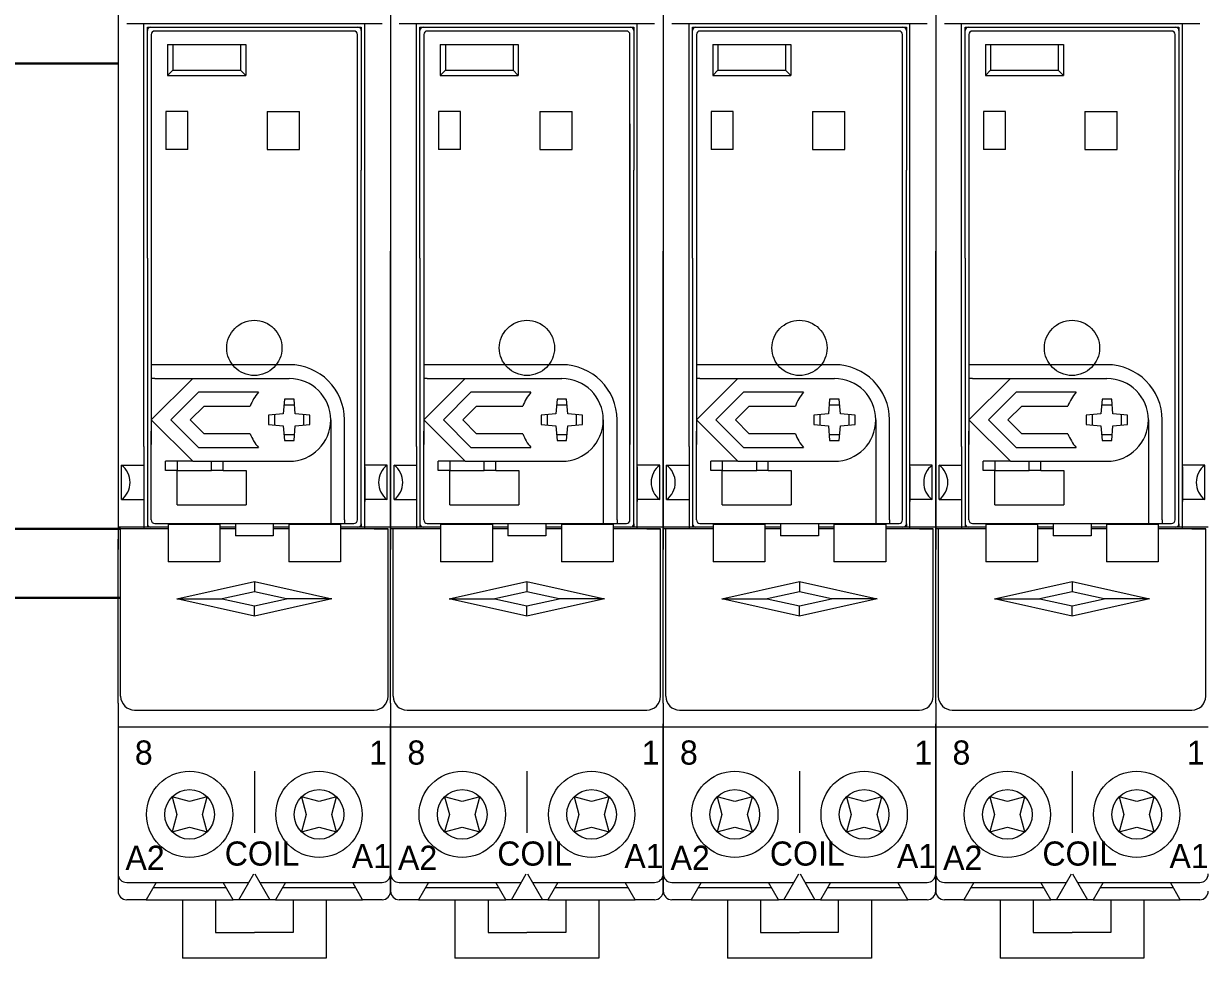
# Model space of a CAD drawing. Header units: millimetres. Extents: x -6000 to 26000, y -6000 to 26000.
# Drawn here: x 86.14 to 95.69, y -4595.72 to -4588.18 of the extents above; entities that cross this region are included whole.
import ezdxf

# ---------------------------------------------------------------- set-up
doc = ezdxf.new("R2010")
doc.units = ezdxf.units.MM
doc.header["$MEASUREMENT"] = 0
doc.linetypes.add('HIDDEN2', pattern=[2.38125, 1.5875, -0.79375])
for name, color, linetype, lineweight in [('Чертеж и Рисунок_Ном._пера__1', 7, 'Continuous', 15), ('Чертеж и Рисунок_Ном._пера__21', 7, 'Continuous', 30), ('Чертеж и Рисунок_Ном._пера__7', 7, 'Continuous', 15)]:
    doc.layers.add(name, color=color, linetype=linetype, lineweight=lineweight)
doc.styles.add('СГЕНЕРИР_СТИЛЬ_3', font='')
doc.styles.get('СГЕНЕРИР_СТИЛЬ_3').set_extended_font_data('Arial')

msp = doc.modelspace()

# ---------------------------------------------------------------- linework, layer by layer
at = {"layer": 'Чертеж и Рисунок_Ном._пера__21', "color": 7, "linetype": 'Continuous', "lineweight": 30}
for p, q in [((85.094, -4588.5014), (86.9023, -4588.5014)), ((86.9231, -4592.2571), (85.094, -4592.2571)), ((86.9231, -4592.8135), (85.094, -4592.8135))]:
    msp.add_line(p, q, dxfattribs=at)
at = {"layer": 'Чертеж и Рисунок_Ном._пера__7', "color": 7, "linetype": 'Continuous', "lineweight": 15}
for p, q in [((86.9023, -4583.932), (86.9023, -4590.0174)), ((89.1, -4583.932), (89.1, -4590.0174)), ((89.1, -4583.932), (89.1, -4590.0174)), ((91.2978, -4583.932), (91.2978, -4590.0174)), ((91.2978, -4583.932), (91.2978, -4590.0174)), ((93.4956, -4583.932), (93.4956, -4590.0174)), ((93.4956, -4583.932), (93.4956, -4590.0174)), ((89.0305, -4588.1815), (86.9718, -4588.1815)), ((87.1109, -4591.5926), (87.1109, -4588.1815)), ((87.1387, -4588.2371), (87.1387, -4588.2093)), ((87.1387, -4588.2093), (88.8636, -4588.2093)), ((87.1387, -4588.9187), (87.1387, -4588.2371)), ((88.8044, -4588.2406), (87.1978, -4588.2406)), ((88.8357, -4588.2093), (88.8636, -4588.2093)), ((88.8636, -4588.2093), (88.8636, -4588.2371)), ((88.8636, -4588.2093), (88.8636, -4589.3638)), ((88.8914, -4592.2571), (88.8914, -4588.1815)), ((91.2283, -4588.1815), (89.1696, -4588.1815)), ((89.3087, -4591.5926), (89.3087, -4588.1815)), ((89.3365, -4588.2371), (89.3365, -4588.2093)), ((89.3365, -4588.2093), (91.0613, -4588.2093)), ((89.3365, -4588.9187), (89.3365, -4588.2371)), ((91.0022, -4588.2406), (89.3956, -4588.2406)), ((91.0335, -4588.2093), (91.0613, -4588.2093)), ((91.0613, -4588.2093), (91.0613, -4588.2371)), ((91.0613, -4588.2093), (91.0613, -4589.3638)), ((91.0892, -4592.2571), (91.0892, -4588.1815)), ((93.426, -4588.1815), (91.3674, -4588.1815)), ((91.5065, -4591.5926), (91.5065, -4588.1815)), ((91.5343, -4588.2371), (91.5343, -4588.2093)), ((91.5343, -4588.2093), (93.2591, -4588.2093)), ((91.5343, -4588.9187), (91.5343, -4588.2371)), ((93.2, -4588.2406), (91.5934, -4588.2406)), ((93.2313, -4588.2093), (93.2591, -4588.2093)), ((93.2591, -4588.2093), (93.2591, -4588.2371)), ((93.2591, -4588.2093), (93.2591, -4589.3638)), ((93.2869, -4592.2571), (93.2869, -4588.1815)), ((95.6238, -4588.1815), (93.5651, -4588.1815)), ((93.7042, -4591.5926), (93.7042, -4588.1815)), ((93.7321, -4588.2371), (93.7321, -4588.2093)), ((93.7321, -4588.2093), (95.4569, -4588.2093)), ((93.7321, -4588.9187), (93.7321, -4588.2371)), ((95.3978, -4588.2406), (93.7912, -4588.2406)), ((95.4291, -4588.2093), (95.4569, -4588.2093)), ((95.4569, -4588.2093), (95.4569, -4588.2371)), ((95.4569, -4588.2093), (95.4569, -4589.3638)), ((95.4847, -4592.2571), (95.4847, -4588.1815)), ((87.17, -4588.2684), (87.17, -4590.9322)), ((88.8323, -4592.1841), (88.8323, -4588.2684)), ((89.3678, -4588.2684), (89.3678, -4590.9322)), ((91.03, -4592.1841), (91.03, -4588.2684)), ((91.5656, -4588.2684), (91.5656, -4590.9322)), ((93.2278, -4592.1841), (93.2278, -4588.2684)), ((93.7634, -4588.2684), (93.7634, -4590.9322)), ((95.4256, -4592.1841), (95.4256, -4588.2684)), ((87.3022, -4588.3484), (87.9316, -4588.3484)), ((87.3022, -4588.3484), (87.3022, -4588.5988)), ((87.3439, -4588.3484), (87.3439, -4588.5571)), ((87.8899, -4588.3484), (87.8899, -4588.5571)), ((87.9316, -4588.3484), (87.9316, -4588.5988)), ((89.4999, -4588.3484), (90.1294, -4588.3484)), ((89.4999, -4588.3484), (89.4999, -4588.5988)), ((89.5417, -4588.3484), (89.5417, -4588.5571)), ((90.0876, -4588.3484), (90.0876, -4588.5571)), ((90.1294, -4588.3484), (90.1294, -4588.5988)), ((91.6977, -4588.3484), (92.3272, -4588.3484)), ((91.6977, -4588.3484), (91.6977, -4588.5988)), ((91.7395, -4588.3484), (91.7395, -4588.5571)), ((92.2854, -4588.3484), (92.2854, -4588.5571)), ((92.3272, -4588.3484), (92.3272, -4588.5988)), ((93.8955, -4588.3484), (94.5249, -4588.3484)), ((93.8955, -4588.3484), (93.8955, -4588.5988)), ((93.9372, -4588.3484), (93.9372, -4588.5571)), ((94.4832, -4588.3484), (94.4832, -4588.5571)), ((94.5249, -4588.3484), (94.5249, -4588.5988)), ((87.3022, -4588.5988), (87.3439, -4588.5571)), ((87.3022, -4588.5988), (87.9316, -4588.5988)), ((87.3439, -4588.5571), (87.8899, -4588.5571)), ((87.9316, -4588.5988), (87.8899, -4588.5571)), ((89.4999, -4588.5988), (89.5417, -4588.5571)), ((89.4999, -4588.5988), (90.1294, -4588.5988)), ((89.5417, -4588.5571), (90.0876, -4588.5571)), ((90.1294, -4588.5988), (90.0876, -4588.5571)), ((91.6977, -4588.5988), (91.7395, -4588.5571)), ((91.6977, -4588.5988), (92.3272, -4588.5988)), ((91.7395, -4588.5571), (92.2854, -4588.5571)), ((92.3272, -4588.5988), (92.2854, -4588.5571)), ((93.8955, -4588.5988), (93.9372, -4588.5571)), ((93.8955, -4588.5988), (94.5249, -4588.5988)), ((93.9372, -4588.5571), (94.4832, -4588.5571)), ((94.5249, -4588.5988), (94.4832, -4588.5571)), ((87.1387, -4589.3638), (87.1387, -4588.9187)), ((87.4656, -4588.8909), (87.2883, -4588.8909)), ((87.2883, -4588.8909), (87.2883, -4589.1969)), ((87.4656, -4589.1969), (87.4656, -4588.8909)), ((88.1055, -4588.8909), (88.3663, -4588.8909)), ((88.1055, -4588.8909), (88.1055, -4589.1969)), ((88.3663, -4589.1969), (88.3663, -4588.8909)), ((89.3365, -4589.3638), (89.3365, -4588.9187)), ((89.6634, -4588.8909), (89.486, -4588.8909)), ((89.486, -4588.8909), (89.486, -4589.1969)), ((89.6634, -4589.1969), (89.6634, -4588.8909)), ((90.3032, -4588.8909), (90.5641, -4588.8909)), ((90.3032, -4588.8909), (90.3032, -4589.1969)), ((90.5641, -4589.1969), (90.5641, -4588.8909)), ((91.5343, -4589.3638), (91.5343, -4588.9187)), ((91.8612, -4588.8909), (91.6838, -4588.8909)), ((91.6838, -4588.8909), (91.6838, -4589.1969)), ((91.8612, -4589.1969), (91.8612, -4588.8909)), ((92.501, -4588.8909), (92.7618, -4588.8909)), ((92.501, -4588.8909), (92.501, -4589.1969)), ((92.7618, -4589.1969), (92.7618, -4588.8909)), ((93.7321, -4589.3638), (93.7321, -4588.9187)), ((94.0589, -4588.8909), (93.8816, -4588.8909)), ((93.8816, -4588.8909), (93.8816, -4589.1969)), ((94.0589, -4589.1969), (94.0589, -4588.8909)), ((94.6988, -4588.8909), (94.9596, -4588.8909)), ((94.6988, -4588.8909), (94.6988, -4589.1969)), ((94.9596, -4589.1969), (94.9596, -4588.8909)), ((87.1698, -4588.9883), (87.1698, -4591.5755)), ((88.8325, -4591.5755), (88.8325, -4588.9883)), ((89.3676, -4588.9883), (89.3676, -4591.5755)), ((91.0303, -4591.5755), (91.0303, -4588.9883)), ((91.5654, -4588.9883), (91.5654, -4591.5755)), ((93.228, -4591.5755), (93.228, -4588.9883)), ((93.7631, -4588.9883), (93.7631, -4591.5755)), ((95.4258, -4591.5755), (95.4258, -4588.9883)), ((87.4656, -4589.1969), (87.2883, -4589.1969)), ((88.1055, -4589.1969), (88.3663, -4589.1969)), ((89.6634, -4589.1969), (89.486, -4589.1969)), ((90.3032, -4589.1969), (90.5641, -4589.1969)), ((91.8612, -4589.1969), (91.6838, -4589.1969)), ((92.501, -4589.1969), (92.7618, -4589.1969)), ((94.0589, -4589.1969), (93.8816, -4589.1969)), ((94.6988, -4589.1969), (94.9596, -4589.1969)), ((87.1387, -4590.0732), (87.1387, -4589.3638)), ((88.8636, -4592.2154), (88.8636, -4589.3638)), ((89.3365, -4590.0732), (89.3365, -4589.3638)), ((91.0613, -4592.2154), (91.0613, -4589.3638)), ((91.5343, -4590.0732), (91.5343, -4589.3638)), ((93.2591, -4592.2154), (93.2591, -4589.3638)), ((93.7321, -4590.0732), (93.7321, -4589.3638)), ((95.4569, -4592.2154), (95.4569, -4589.3638)), ((86.9023, -4590.0174), (86.9023, -4592.2849)), ((89.1, -4593.662), (89.1, -4590.0174)), ((89.1, -4590.0174), (89.1, -4592.2849)), ((91.2978, -4593.662), (91.2978, -4590.0174)), ((91.2978, -4590.0174), (91.2978, -4592.2849)), ((93.4956, -4593.662), (93.4956, -4590.0174)), ((93.4956, -4590.0174), (93.4956, -4592.2849)), ((87.1387, -4590.0732), (87.1387, -4592.2432)), ((89.3365, -4590.0732), (89.3365, -4592.2432)), ((91.5343, -4590.0732), (91.5343, -4592.2432)), ((93.7321, -4590.0732), (93.7321, -4592.2432)), ((87.1978, -4590.9322), (87.17, -4590.9322)), ((87.17, -4590.9322), (87.17, -4591.0435)), ((88.2828, -4590.9322), (87.1978, -4590.9322)), ((89.3956, -4590.9322), (89.3678, -4590.9322)), ((89.3678, -4590.9322), (89.3678, -4591.0435)), ((90.4806, -4590.9322), (89.3956, -4590.9322)), ((91.5934, -4590.9322), (91.5656, -4590.9322)), ((91.5656, -4590.9322), (91.5656, -4591.0435)), ((92.6784, -4590.9322), (91.5934, -4590.9322)), ((93.7912, -4590.9322), (93.7634, -4590.9322)), ((93.7634, -4590.9322), (93.7634, -4591.0435)), ((94.8762, -4590.9322), (93.7912, -4590.9322)), ((87.1978, -4591.0435), (87.17, -4591.0435)), ((87.17, -4591.0435), (87.17, -4591.3773)), ((87.17, -4591.3773), (87.5039, -4591.0435)), ((87.1978, -4591.0435), (88.2828, -4591.0435)), ((89.3956, -4591.0435), (89.3678, -4591.0435)), ((89.3678, -4591.0435), (89.3678, -4591.3773)), ((89.3678, -4591.3773), (89.7016, -4591.0435)), ((89.3956, -4591.0435), (90.4806, -4591.0435)), ((91.5934, -4591.0435), (91.5656, -4591.0435)), ((91.5656, -4591.0435), (91.5656, -4591.3773)), ((91.5656, -4591.3773), (91.8994, -4591.0435)), ((91.5934, -4591.0435), (92.6784, -4591.0435)), ((93.7912, -4591.0435), (93.7634, -4591.0435)), ((93.7634, -4591.0435), (93.7634, -4591.3773)), ((93.7634, -4591.3773), (94.0972, -4591.0435)), ((93.7912, -4591.0435), (94.8762, -4591.0435)), ((87.55, -4591.1548), (87.3274, -4591.3773)), ((88.034, -4591.1548), (87.55, -4591.1548)), ((88.2446, -4591.2104), (88.2342, -4591.3287)), ((88.3211, -4591.2104), (88.2446, -4591.2104)), ((88.3314, -4591.3287), (88.3211, -4591.2104)), ((89.7477, -4591.1548), (89.5252, -4591.3773)), ((90.2318, -4591.1548), (89.7477, -4591.1548)), ((90.4423, -4591.2104), (90.432, -4591.3287)), ((90.5189, -4591.2104), (90.4423, -4591.2104)), ((90.5292, -4591.3287), (90.5189, -4591.2104)), ((91.9455, -4591.1548), (91.723, -4591.3773)), ((92.4295, -4591.1548), (91.9455, -4591.1548)), ((92.6401, -4591.2104), (92.6298, -4591.3287)), ((92.7166, -4591.2104), (92.6401, -4591.2104)), ((92.727, -4591.3287), (92.7166, -4591.2104)), ((94.1433, -4591.1548), (93.9207, -4591.3773)), ((94.6273, -4591.1548), (94.1433, -4591.1548)), ((94.8379, -4591.2104), (94.8276, -4591.3287)), ((94.9144, -4591.2104), (94.8379, -4591.2104)), ((94.9248, -4591.3287), (94.9144, -4591.2104)), ((87.4848, -4591.3773), (87.596, -4591.266)), ((87.596, -4591.266), (87.9681, -4591.266)), ((88.3253, -4591.2588), (88.2403, -4591.2588)), ((89.6825, -4591.3773), (89.7938, -4591.266)), ((89.7938, -4591.266), (90.1659, -4591.266)), ((90.5231, -4591.2588), (90.4381, -4591.2588)), ((91.8803, -4591.3773), (91.9916, -4591.266)), ((91.9916, -4591.266), (92.3636, -4591.266)), ((92.7209, -4591.2588), (92.6359, -4591.2588)), ((94.0781, -4591.3773), (94.1894, -4591.266)), ((94.1894, -4591.266), (94.5614, -4591.266)), ((94.9186, -4591.2588), (94.8337, -4591.2588)), ((87.17, -4591.3773), (87.17, -4591.4675)), ((87.17, -4591.3773), (87.5039, -4591.7112)), ((87.3274, -4591.3773), (87.55, -4591.5999)), ((87.596, -4591.4886), (87.4848, -4591.3773)), ((88.2342, -4591.3287), (88.1159, -4591.3391)), ((88.1159, -4591.3391), (88.1159, -4591.4156)), ((88.1644, -4591.3348), (88.1644, -4591.4198)), ((88.4497, -4591.3391), (88.3314, -4591.3287)), ((88.4013, -4591.4198), (88.4013, -4591.3348)), ((88.4497, -4591.4156), (88.4497, -4591.3391)), ((88.6167, -4591.3773), (88.6167, -4592.1841)), ((88.7279, -4592.1841), (88.7279, -4591.3773)), ((89.3678, -4591.3773), (89.3678, -4591.4675)), ((89.3678, -4591.3773), (89.7016, -4591.7112)), ((89.5252, -4591.3773), (89.7477, -4591.5999)), ((89.7938, -4591.4886), (89.6825, -4591.3773)), ((90.432, -4591.3287), (90.3137, -4591.3391)), ((90.3137, -4591.3391), (90.3137, -4591.4156)), ((90.3621, -4591.3348), (90.3621, -4591.4198)), ((90.6475, -4591.3391), (90.5292, -4591.3287)), ((90.5991, -4591.4198), (90.5991, -4591.3348)), ((90.6475, -4591.4156), (90.6475, -4591.3391)), ((90.8144, -4591.3773), (90.8144, -4592.1841)), ((90.9257, -4592.1841), (90.9257, -4591.3773)), ((91.5656, -4591.3773), (91.5656, -4591.4675)), ((91.5656, -4591.3773), (91.8994, -4591.7112)), ((91.723, -4591.3773), (91.9455, -4591.5999)), ((91.9916, -4591.4886), (91.8803, -4591.3773)), ((92.6298, -4591.3287), (92.5115, -4591.3391)), ((92.5115, -4591.3391), (92.5115, -4591.4156)), ((92.5599, -4591.3348), (92.5599, -4591.4198)), ((92.8453, -4591.3391), (92.727, -4591.3287)), ((92.7968, -4591.4198), (92.7968, -4591.3348)), ((92.8453, -4591.4156), (92.8453, -4591.3391)), ((93.0122, -4591.3773), (93.0122, -4592.1841)), ((93.1235, -4592.1841), (93.1235, -4591.3773)), ((93.7634, -4591.3773), (93.7634, -4591.4675)), ((93.7634, -4591.3773), (94.0972, -4591.7112)), ((93.9207, -4591.3773), (94.1433, -4591.5999)), ((94.1894, -4591.4886), (94.0781, -4591.3773)), ((94.8276, -4591.3287), (94.7092, -4591.3391)), ((94.7092, -4591.3391), (94.7092, -4591.4156)), ((94.7577, -4591.3348), (94.7577, -4591.4198)), ((95.0431, -4591.3391), (94.9248, -4591.3287)), ((94.9946, -4591.4198), (94.9946, -4591.3348)), ((95.0431, -4591.4156), (95.0431, -4591.3391)), ((95.21, -4591.3773), (95.21, -4592.1841)), ((95.3213, -4592.1841), (95.3213, -4591.3773)), ((87.17, -4592.1841), (87.17, -4591.4675)), ((87.9681, -4591.4886), (87.596, -4591.4886)), ((88.1159, -4591.4156), (88.2342, -4591.4259)), ((88.2342, -4591.4259), (88.2446, -4591.5442)), ((88.2403, -4591.4958), (88.3253, -4591.4958)), ((88.3211, -4591.5442), (88.3314, -4591.4259)), ((88.3314, -4591.4259), (88.4497, -4591.4156)), ((89.3678, -4592.1841), (89.3678, -4591.4675)), ((90.1659, -4591.4886), (89.7938, -4591.4886)), ((90.3137, -4591.4156), (90.432, -4591.4259)), ((90.432, -4591.4259), (90.4423, -4591.5442)), ((90.4381, -4591.4958), (90.5231, -4591.4958)), ((90.5189, -4591.5442), (90.5292, -4591.4259)), ((90.5292, -4591.4259), (90.6475, -4591.4156)), ((91.5656, -4592.1841), (91.5656, -4591.4675)), ((92.3636, -4591.4886), (91.9916, -4591.4886)), ((92.5115, -4591.4156), (92.6298, -4591.4259)), ((92.6298, -4591.4259), (92.6401, -4591.5442)), ((92.6359, -4591.4958), (92.7209, -4591.4958)), ((92.7166, -4591.5442), (92.727, -4591.4259)), ((92.727, -4591.4259), (92.8453, -4591.4156)), ((93.7634, -4592.1841), (93.7634, -4591.4675)), ((94.5614, -4591.4886), (94.1894, -4591.4886)), ((94.7092, -4591.4156), (94.8276, -4591.4259)), ((94.8276, -4591.4259), (94.8379, -4591.5442)), ((94.8337, -4591.4958), (94.9186, -4591.4958)), ((94.9144, -4591.5442), (94.9248, -4591.4259)), ((94.9248, -4591.4259), (95.0431, -4591.4156)), ((87.1109, -4591.5926), (87.1109, -4592.2571)), ((88.2446, -4591.5442), (88.3211, -4591.5442)), ((89.3087, -4591.5926), (89.3087, -4592.2571)), ((90.4423, -4591.5442), (90.5189, -4591.5442)), ((91.5065, -4591.5926), (91.5065, -4592.2571)), ((92.6401, -4591.5442), (92.7166, -4591.5442)), ((93.7042, -4591.5926), (93.7042, -4592.2571)), ((94.8379, -4591.5442), (94.9144, -4591.5442)), ((87.55, -4591.5999), (88.034, -4591.5999)), ((89.7477, -4591.5999), (90.2318, -4591.5999)), ((91.9455, -4591.5999), (92.4295, -4591.5999)), ((94.1433, -4591.5999), (94.6273, -4591.5999)), ((86.9301, -4592.0206), (86.9301, -4591.7424)), ((86.9301, -4591.7424), (87.1109, -4591.7424)), ((87.3787, -4591.7112), (87.2855, -4591.7112)), ((87.2855, -4591.7842), (87.2855, -4591.7112)), ((87.3787, -4591.7842), (87.2855, -4591.7842)), ((87.3787, -4591.7112), (87.3787, -4591.7842)), ((87.5039, -4591.7112), (87.3787, -4591.7112)), ((87.3787, -4591.7842), (87.6569, -4591.7842)), ((87.3787, -4592.0624), (87.3787, -4591.7842)), ((87.5039, -4591.7112), (88.2828, -4591.7112)), ((87.6569, -4591.7842), (87.6569, -4591.7112)), ((87.75, -4591.7842), (87.6569, -4591.7842)), ((87.75, -4591.7842), (87.75, -4591.7112)), ((87.75, -4591.7842), (87.8578, -4591.7842)), ((87.8578, -4591.7842), (87.9351, -4591.7842)), ((87.9351, -4591.7842), (87.9351, -4592.0624)), ((89.0722, -4591.7424), (88.8914, -4591.7424)), ((88.8914, -4591.7564), (88.8914, -4592.0346)), ((89.0722, -4592.0206), (89.0722, -4591.7424)), ((89.1279, -4592.0206), (89.1279, -4591.7424)), ((89.1279, -4591.7424), (89.3087, -4591.7424)), ((89.5765, -4591.7112), (89.4833, -4591.7112)), ((89.4833, -4591.7842), (89.4833, -4591.7112)), ((89.5765, -4591.7842), (89.4833, -4591.7842)), ((89.5765, -4591.7112), (89.5765, -4591.7842)), ((89.7016, -4591.7112), (89.5765, -4591.7112)), ((89.5765, -4591.7842), (89.8546, -4591.7842)), ((89.5765, -4592.0624), (89.5765, -4591.7842)), ((89.7016, -4591.7112), (90.4806, -4591.7112)), ((89.8546, -4591.7842), (89.8546, -4591.7112)), ((89.9478, -4591.7842), (89.8546, -4591.7842)), ((89.9478, -4591.7842), (89.9478, -4591.7112)), ((89.9478, -4591.7842), (90.0556, -4591.7842)), ((90.0556, -4591.7842), (90.1328, -4591.7842)), ((90.1328, -4591.7842), (90.1328, -4592.0624)), ((91.27, -4591.7424), (91.0892, -4591.7424)), ((91.0892, -4591.7564), (91.0892, -4592.0346)), ((91.27, -4592.0206), (91.27, -4591.7424)), ((91.3256, -4592.0206), (91.3256, -4591.7424)), ((91.3256, -4591.7424), (91.5065, -4591.7424)), ((91.7742, -4591.7112), (91.681, -4591.7112)), ((91.681, -4591.7842), (91.681, -4591.7112)), ((91.7742, -4591.7842), (91.681, -4591.7842)), ((91.7742, -4591.7112), (91.7742, -4591.7842)), ((91.8994, -4591.7112), (91.7742, -4591.7112)), ((91.7742, -4591.7842), (92.0524, -4591.7842)), ((91.7742, -4592.0624), (91.7742, -4591.7842)), ((91.8994, -4591.7112), (92.6784, -4591.7112)), ((92.0524, -4591.7842), (92.0524, -4591.7112)), ((92.1456, -4591.7842), (92.0524, -4591.7842)), ((92.1456, -4591.7842), (92.1456, -4591.7112)), ((92.1456, -4591.7842), (92.2534, -4591.7842)), ((92.2534, -4591.7842), (92.3306, -4591.7842)), ((92.3306, -4591.7842), (92.3306, -4592.0624)), ((93.4678, -4591.7424), (93.2869, -4591.7424)), ((93.2869, -4591.7564), (93.2869, -4592.0346)), ((93.4678, -4592.0206), (93.4678, -4591.7424)), ((93.5234, -4592.0206), (93.5234, -4591.7424)), ((93.5234, -4591.7424), (93.7042, -4591.7424)), ((93.972, -4591.7112), (93.8788, -4591.7112)), ((93.8788, -4591.7842), (93.8788, -4591.7112)), ((93.972, -4591.7842), (93.8788, -4591.7842)), ((93.972, -4591.7112), (93.972, -4591.7842)), ((94.0972, -4591.7112), (93.972, -4591.7112)), ((93.972, -4591.7842), (94.2502, -4591.7842)), ((93.972, -4592.0624), (93.972, -4591.7842)), ((94.0972, -4591.7112), (94.8762, -4591.7112)), ((94.2502, -4591.7842), (94.2502, -4591.7112)), ((94.3434, -4591.7842), (94.2502, -4591.7842)), ((94.3434, -4591.7842), (94.3434, -4591.7112)), ((94.3434, -4591.7842), (94.4511, -4591.7842)), ((94.4511, -4591.7842), (94.5284, -4591.7842)), ((94.5284, -4591.7842), (94.5284, -4592.0624)), ((95.6656, -4591.7424), (95.4847, -4591.7424)), ((95.4847, -4591.7564), (95.4847, -4592.0346)), ((95.6656, -4592.0206), (95.6656, -4591.7424)), ((86.9301, -4592.0206), (87.1109, -4592.0206)), ((87.3787, -4592.0624), (87.9323, -4592.0624)), ((87.9323, -4592.0624), (87.9351, -4592.0624)), ((89.0722, -4592.0206), (88.8914, -4592.0206)), ((89.1279, -4592.0206), (89.3087, -4592.0206)), ((89.5765, -4592.0624), (90.1301, -4592.0624)), ((90.1301, -4592.0624), (90.1328, -4592.0624)), ((91.27, -4592.0206), (91.0892, -4592.0206)), ((91.3256, -4592.0206), (91.5065, -4592.0206)), ((91.7742, -4592.0624), (92.3279, -4592.0624)), ((92.3279, -4592.0624), (92.3306, -4592.0624)), ((93.4678, -4592.0206), (93.2869, -4592.0206)), ((93.5234, -4592.0206), (93.7042, -4592.0206)), ((93.972, -4592.0624), (94.5257, -4592.0624)), ((94.5257, -4592.0624), (94.5284, -4592.0624)), ((95.6656, -4592.0206), (95.4847, -4592.0206)), ((89.1, -4592.1458), (89.1, -4592.2849)), ((91.2978, -4592.1458), (91.2978, -4592.2849)), ((93.4956, -4592.1458), (93.4956, -4592.2849)), ((87.3056, -4592.2432), (86.9023, -4592.2432)), ((87.3056, -4592.2571), (86.9023, -4592.2571)), ((87.0344, -4592.2571), (86.9231, -4592.2571)), ((86.9231, -4592.8135), (86.9231, -4592.2571)), ((87.3056, -4592.2571), (87.0344, -4592.2571)), ((87.3056, -4592.2432), (87.1387, -4592.2432)), ((87.1978, -4592.2119), (87.9724, -4592.2119)), ((87.3056, -4592.2201), (87.3056, -4592.5214)), ((87.7229, -4592.2201), (87.3056, -4592.2201)), ((87.7229, -4592.2201), (87.7229, -4592.5214)), ((87.8481, -4592.2432), (87.7229, -4592.2432)), ((87.8481, -4592.2571), (87.7229, -4592.2571)), ((87.8481, -4592.2571), (87.7229, -4592.2571)), ((87.8481, -4592.2153), (87.8481, -4592.3128)), ((88.1542, -4592.2153), (87.8481, -4592.2153)), ((87.9724, -4592.2119), (88.6167, -4592.2119)), ((88.1542, -4592.2153), (88.1542, -4592.3128)), ((88.2793, -4592.2432), (88.1542, -4592.2432)), ((88.2793, -4592.2432), (88.1542, -4592.2432)), ((88.2793, -4592.2571), (88.1542, -4592.2571)), ((88.2793, -4592.2571), (88.1542, -4592.2571)), ((88.6966, -4592.2201), (88.2793, -4592.2201)), ((88.2793, -4592.2201), (88.2793, -4592.5214)), ((88.6167, -4592.1841), (88.6167, -4592.2119)), ((88.6167, -4592.2119), (88.7279, -4592.2119)), ((88.6966, -4592.2201), (88.6966, -4592.5214)), ((88.8636, -4592.2432), (88.6966, -4592.2432)), ((89.1, -4592.2432), (88.6966, -4592.2432)), ((89.0792, -4592.2571), (88.6966, -4592.2571)), ((88.9679, -4592.2571), (88.6966, -4592.2571)), ((88.7279, -4592.1841), (88.7279, -4592.2119)), ((88.7279, -4592.2119), (88.8044, -4592.2119)), ((88.8636, -4592.2154), (88.8636, -4592.2432)), ((88.9679, -4592.2571), (89.0792, -4592.2571)), ((89.0792, -4592.8135), (89.0792, -4592.2571)), ((89.5034, -4592.2432), (89.1, -4592.2432)), ((89.5034, -4592.2571), (89.1, -4592.2571)), ((89.2322, -4592.2571), (89.1209, -4592.2571)), ((89.1209, -4592.8135), (89.1209, -4592.2571)), ((89.5034, -4592.2571), (89.2322, -4592.2571)), ((89.5034, -4592.2432), (89.3365, -4592.2432)), ((89.3956, -4592.2119), (90.1702, -4592.2119)), ((89.5034, -4592.2201), (89.5034, -4592.5214)), ((89.9207, -4592.2201), (89.5034, -4592.2201)), ((89.9207, -4592.2201), (89.9207, -4592.5214)), ((90.0459, -4592.2432), (89.9207, -4592.2432)), ((90.0459, -4592.2571), (89.9207, -4592.2571)), ((90.0459, -4592.2571), (89.9207, -4592.2571)), ((90.0459, -4592.2153), (90.0459, -4592.3128)), ((90.3519, -4592.2153), (90.0459, -4592.2153)), ((90.1702, -4592.2119), (90.8144, -4592.2119)), ((90.3519, -4592.2153), (90.3519, -4592.3128)), ((90.4771, -4592.2432), (90.3519, -4592.2432)), ((90.4771, -4592.2432), (90.3519, -4592.2432)), ((90.4771, -4592.2571), (90.3519, -4592.2571)), ((90.4771, -4592.2571), (90.3519, -4592.2571)), ((90.8944, -4592.2201), (90.4771, -4592.2201)), ((90.4771, -4592.2201), (90.4771, -4592.5214)), ((90.8144, -4592.1841), (90.8144, -4592.2119)), ((90.8144, -4592.2119), (90.9257, -4592.2119)), ((90.8944, -4592.2201), (90.8944, -4592.5214)), ((91.0613, -4592.2432), (90.8944, -4592.2432)), ((91.2978, -4592.2432), (90.8944, -4592.2432)), ((91.2769, -4592.2571), (90.8944, -4592.2571)), ((91.1657, -4592.2571), (90.8944, -4592.2571)), ((90.9257, -4592.1841), (90.9257, -4592.2119)), ((90.9257, -4592.2119), (91.0022, -4592.2119)), ((91.0613, -4592.2154), (91.0613, -4592.2432)), ((91.1657, -4592.2571), (91.2769, -4592.2571)), ((91.2769, -4592.8135), (91.2769, -4592.2571)), ((91.7012, -4592.2432), (91.2978, -4592.2432)), ((91.7012, -4592.2571), (91.2978, -4592.2571)), ((91.43, -4592.2571), (91.3187, -4592.2571)), ((91.3187, -4592.8135), (91.3187, -4592.2571)), ((91.7012, -4592.2571), (91.43, -4592.2571)), ((91.7012, -4592.2432), (91.5343, -4592.2432)), ((91.5934, -4592.2119), (92.368, -4592.2119)), ((91.7012, -4592.2201), (91.7012, -4592.5214)), ((92.1185, -4592.2201), (91.7012, -4592.2201)), ((92.1185, -4592.2201), (92.1185, -4592.5214)), ((92.2437, -4592.2432), (92.1185, -4592.2432)), ((92.2437, -4592.2571), (92.1185, -4592.2571)), ((92.2437, -4592.2571), (92.1185, -4592.2571)), ((92.2437, -4592.2153), (92.2437, -4592.3128)), ((92.5497, -4592.2153), (92.2437, -4592.2153)), ((92.368, -4592.2119), (93.0122, -4592.2119)), ((92.5497, -4592.2153), (92.5497, -4592.3128)), ((92.6749, -4592.2432), (92.5497, -4592.2432)), ((92.6749, -4592.2432), (92.5497, -4592.2432)), ((92.6749, -4592.2571), (92.5497, -4592.2571)), ((92.6749, -4592.2571), (92.5497, -4592.2571)), ((93.0922, -4592.2201), (92.6749, -4592.2201)), ((92.6749, -4592.2201), (92.6749, -4592.5214)), ((93.0122, -4592.1841), (93.0122, -4592.2119)), ((93.0122, -4592.2119), (93.1235, -4592.2119)), ((93.0922, -4592.2201), (93.0922, -4592.5214)), ((93.2591, -4592.2432), (93.0922, -4592.2432)), ((93.4956, -4592.2432), (93.0922, -4592.2432)), ((93.4747, -4592.2571), (93.0922, -4592.2571)), ((93.3634, -4592.2571), (93.0922, -4592.2571)), ((93.1235, -4592.1841), (93.1235, -4592.2119)), ((93.1235, -4592.2119), (93.2, -4592.2119)), ((93.2591, -4592.2154), (93.2591, -4592.2432)), ((93.3634, -4592.2571), (93.4747, -4592.2571)), ((93.4747, -4592.8135), (93.4747, -4592.2571)), ((93.899, -4592.2432), (93.4956, -4592.2432)), ((93.899, -4592.2571), (93.4956, -4592.2571)), ((93.6277, -4592.2571), (93.5165, -4592.2571)), ((93.5165, -4592.8135), (93.5165, -4592.2571)), ((93.899, -4592.2571), (93.6277, -4592.2571)), ((93.899, -4592.2432), (93.7321, -4592.2432)), ((93.7912, -4592.2119), (94.5658, -4592.2119)), ((93.899, -4592.2201), (93.899, -4592.5214)), ((94.3163, -4592.2201), (93.899, -4592.2201)), ((94.3163, -4592.2201), (94.3163, -4592.5214)), ((94.4415, -4592.2432), (94.3163, -4592.2432)), ((94.4415, -4592.2571), (94.3163, -4592.2571)), ((94.4415, -4592.2571), (94.3163, -4592.2571)), ((94.4415, -4592.2153), (94.4415, -4592.3128)), ((94.7475, -4592.2153), (94.4415, -4592.2153)), ((94.5658, -4592.2119), (95.21, -4592.2119)), ((94.7475, -4592.2153), (94.7475, -4592.3128)), ((94.8727, -4592.2432), (94.7475, -4592.2432)), ((94.8727, -4592.2432), (94.7475, -4592.2432)), ((94.8727, -4592.2571), (94.7475, -4592.2571)), ((94.8727, -4592.2571), (94.7475, -4592.2571)), ((95.29, -4592.2201), (94.8727, -4592.2201)), ((94.8727, -4592.2201), (94.8727, -4592.5214)), ((95.21, -4592.1841), (95.21, -4592.2119)), ((95.21, -4592.2119), (95.3213, -4592.2119)), ((95.29, -4592.2201), (95.29, -4592.5214)), ((95.4569, -4592.2432), (95.29, -4592.2432)), ((95.6934, -4592.2432), (95.29, -4592.2432)), ((95.6725, -4592.2571), (95.29, -4592.2571)), ((95.5612, -4592.2571), (95.29, -4592.2571)), ((95.3213, -4592.1841), (95.3213, -4592.2119)), ((95.3213, -4592.2119), (95.3978, -4592.2119)), ((95.4569, -4592.2154), (95.4569, -4592.2432)), ((95.5612, -4592.2571), (95.6725, -4592.2571)), ((95.6725, -4592.8135), (95.6725, -4592.2571)), ((86.9023, -4592.2849), (86.9023, -4592.424)), ((86.9023, -4593.662), (86.9023, -4592.3406)), ((88.1542, -4592.3128), (87.8481, -4592.3128)), ((89.1, -4592.2849), (89.1, -4592.424)), ((89.1, -4592.2849), (89.1, -4592.424)), ((89.1, -4593.662), (89.1, -4592.3406)), ((90.3519, -4592.3128), (90.0459, -4592.3128)), ((91.2978, -4592.2849), (91.2978, -4592.424)), ((91.2978, -4592.2849), (91.2978, -4592.424)), ((91.2978, -4593.662), (91.2978, -4592.3406)), ((92.5497, -4592.3128), (92.2437, -4592.3128)), ((93.4956, -4592.2849), (93.4956, -4592.424)), ((93.4956, -4592.2849), (93.4956, -4592.424)), ((93.4956, -4593.662), (93.4956, -4592.3406)), ((94.7475, -4592.3128), (94.4415, -4592.3128)), ((87.7229, -4592.5214), (87.3056, -4592.5214)), ((88.6966, -4592.5214), (88.2793, -4592.5214)), ((89.9207, -4592.5214), (89.5034, -4592.5214)), ((90.8944, -4592.5214), (90.4771, -4592.5214)), ((92.1185, -4592.5214), (91.7012, -4592.5214)), ((93.0922, -4592.5214), (92.6749, -4592.5214)), ((94.3163, -4592.5214), (93.899, -4592.5214)), ((95.29, -4592.5214), (94.8727, -4592.5214)), ((87.3752, -4592.8205), (88.0011, -4592.6814)), ((88.0011, -4592.6814), (88.6271, -4592.8205)), ((88.0011, -4592.6814), (88.0011, -4592.7628)), ((89.573, -4592.8205), (90.1989, -4592.6814)), ((90.1989, -4592.6814), (90.8249, -4592.8205)), ((90.1989, -4592.6814), (90.1989, -4592.7628)), ((91.7708, -4592.8205), (92.3967, -4592.6814)), ((92.3967, -4592.6814), (93.0227, -4592.8205)), ((92.3967, -4592.6814), (92.3967, -4592.7628)), ((93.9685, -4592.8205), (94.5945, -4592.6814)), ((94.5945, -4592.6814), (95.2204, -4592.8205)), ((94.5945, -4592.6814), (94.5945, -4592.7628)), ((86.9231, -4593.6064), (86.9231, -4592.8135)), ((88.0011, -4592.9596), (87.3752, -4592.8205)), ((87.3752, -4592.8205), (87.7415, -4592.8205)), ((88.0011, -4592.7628), (87.7415, -4592.8205)), ((87.7415, -4592.8205), (88.0011, -4592.8782)), ((88.2608, -4592.8205), (88.0011, -4592.7628)), ((88.6271, -4592.8205), (88.0011, -4592.9596)), ((88.0011, -4592.8782), (88.2608, -4592.8205)), ((88.6271, -4592.8205), (88.2608, -4592.8205)), ((89.0792, -4593.6064), (89.0792, -4592.8135)), ((89.1209, -4593.6064), (89.1209, -4592.8135)), ((90.1989, -4592.9596), (89.573, -4592.8205)), ((89.573, -4592.8205), (89.9393, -4592.8205)), ((90.1989, -4592.7628), (89.9393, -4592.8205)), ((89.9393, -4592.8205), (90.1989, -4592.8782)), ((90.4586, -4592.8205), (90.1989, -4592.7628)), ((90.8249, -4592.8205), (90.1989, -4592.9596)), ((90.1989, -4592.8782), (90.4586, -4592.8205)), ((90.8249, -4592.8205), (90.4586, -4592.8205)), ((91.2769, -4593.6064), (91.2769, -4592.8135)), ((91.3187, -4593.6064), (91.3187, -4592.8135)), ((92.3967, -4592.9596), (91.7708, -4592.8205)), ((91.7708, -4592.8205), (92.1371, -4592.8205)), ((92.3967, -4592.7628), (92.1371, -4592.8205)), ((92.1371, -4592.8205), (92.3967, -4592.8782)), ((92.6563, -4592.8205), (92.3967, -4592.7628)), ((93.0227, -4592.8205), (92.3967, -4592.9596)), ((92.3967, -4592.8782), (92.6563, -4592.8205)), ((93.0227, -4592.8205), (92.6563, -4592.8205)), ((93.4747, -4593.6064), (93.4747, -4592.8135)), ((93.5165, -4593.6064), (93.5165, -4592.8135)), ((94.5945, -4592.9596), (93.9685, -4592.8205)), ((93.9685, -4592.8205), (94.3348, -4592.8205)), ((94.5945, -4592.7628), (94.3348, -4592.8205)), ((94.3348, -4592.8205), (94.5945, -4592.8782)), ((94.8541, -4592.8205), (94.5945, -4592.7628)), ((95.2204, -4592.8205), (94.5945, -4592.9596)), ((94.5945, -4592.8782), (94.8541, -4592.8205)), ((95.2204, -4592.8205), (94.8541, -4592.8205)), ((95.6725, -4593.6064), (95.6725, -4592.8135)), ((88.0011, -4592.9596), (88.0011, -4592.8782)), ((90.1989, -4592.9596), (90.1989, -4592.8782)), ((92.3967, -4592.9596), (92.3967, -4592.8782)), ((94.5945, -4592.9596), (94.5945, -4592.8782)), ((86.9023, -4593.662), (86.9023, -4595.1782)), ((89.1, -4593.662), (89.1, -4595.1782)), ((89.1, -4593.662), (89.1, -4595.1782)), ((91.2978, -4593.662), (91.2978, -4595.1782)), ((91.2978, -4593.662), (91.2978, -4595.1782)), ((93.4956, -4593.662), (93.4956, -4595.1782)), ((93.4956, -4593.662), (93.4956, -4595.1782)), ((87.0344, -4593.7177), (88.9679, -4593.7177)), ((89.2322, -4593.7177), (91.1657, -4593.7177)), ((91.43, -4593.7177), (93.3635, -4593.7177)), ((93.6277, -4593.7177), (95.5613, -4593.7177)), ((86.9023, -4593.8289), (86.9023, -4593.9111)), ((89.1, -4593.8568), (86.9023, -4593.8568)), ((89.1, -4593.8568), (86.9023, -4593.8568)), ((89.1, -4593.9111), (89.1, -4593.8289)), ((89.1, -4593.8289), (89.1, -4593.9111)), ((91.2978, -4593.8568), (89.1, -4593.8568)), ((91.2978, -4593.8568), (89.1, -4593.8568)), ((91.2978, -4593.9111), (91.2978, -4593.8289)), ((91.2978, -4593.8289), (91.2978, -4593.9111)), ((93.4956, -4593.8568), (91.2978, -4593.8568)), ((93.4956, -4593.8568), (91.2978, -4593.8568)), ((93.4956, -4593.9111), (93.4956, -4593.8289)), ((93.4956, -4593.8289), (93.4956, -4593.9111)), ((95.6934, -4593.8568), (93.4956, -4593.8568)), ((95.6934, -4593.8568), (93.4956, -4593.8568)), ((86.9023, -4593.9111), (86.9023, -4595.0391)), ((89.1, -4595.0391), (89.1, -4593.9111)), ((89.1, -4593.9111), (89.1, -4595.0391)), ((91.2978, -4595.0391), (91.2978, -4593.9111)), ((91.2978, -4593.9111), (91.2978, -4595.0391)), ((93.4956, -4595.0391), (93.4956, -4593.9111)), ((93.4956, -4593.9111), (93.4956, -4595.0391)), ((88.0011, -4594.2098), (88.0011, -4594.708)), ((90.1989, -4594.2098), (90.1989, -4594.708)), ((92.3967, -4594.2098), (92.3967, -4594.708)), ((94.5945, -4594.2098), (94.5945, -4594.708)), ((87.3379, -4594.4176), (87.3758, -4594.5592)), ((87.4795, -4594.4555), (87.3379, -4594.4176)), ((87.6212, -4594.4176), (87.4795, -4594.4555)), ((87.5832, -4594.5592), (87.6212, -4594.4176)), ((88.5228, -4594.4555), (88.3811, -4594.4176)), ((88.3811, -4594.4176), (88.4191, -4594.5592)), ((88.6644, -4594.4176), (88.5228, -4594.4555)), ((88.6265, -4594.5592), (88.6644, -4594.4176)), ((89.5357, -4594.4176), (89.5736, -4594.5592)), ((89.6773, -4594.4555), (89.5357, -4594.4176)), ((89.8189, -4594.4176), (89.6773, -4594.4555)), ((89.781, -4594.5592), (89.8189, -4594.4176)), ((90.7205, -4594.4555), (90.5789, -4594.4176)), ((90.5789, -4594.4176), (90.6169, -4594.5592)), ((90.8622, -4594.4176), (90.7205, -4594.4555)), ((90.8242, -4594.5592), (90.8622, -4594.4176)), ((91.7334, -4594.4176), (91.7714, -4594.5592)), ((91.8751, -4594.4555), (91.7334, -4594.4176)), ((92.0167, -4594.4176), (91.8751, -4594.4555)), ((91.9788, -4594.5592), (92.0167, -4594.4176)), ((92.9183, -4594.4555), (92.7767, -4594.4176)), ((92.7767, -4594.4176), (92.8146, -4594.5592)), ((93.06, -4594.4176), (92.9183, -4594.4555)), ((93.022, -4594.5592), (93.06, -4594.4176)), ((93.9312, -4594.4176), (93.9692, -4594.5592)), ((94.0729, -4594.4555), (93.9312, -4594.4176)), ((94.2145, -4594.4176), (94.0729, -4594.4555)), ((94.1765, -4594.5592), (94.2145, -4594.4176)), ((95.1161, -4594.4555), (94.9745, -4594.4176)), ((94.9745, -4594.4176), (95.0124, -4594.5592)), ((95.2577, -4594.4176), (95.1161, -4594.4555)), ((95.2198, -4594.5592), (95.2577, -4594.4176)), ((87.3758, -4594.5592), (87.3379, -4594.7009)), ((87.6212, -4594.7009), (87.5832, -4594.5592)), ((88.4191, -4594.5592), (88.3811, -4594.7009)), ((88.6644, -4594.7009), (88.6265, -4594.5592)), ((89.5736, -4594.5592), (89.5357, -4594.7009)), ((89.8189, -4594.7009), (89.781, -4594.5592)), ((90.6169, -4594.5592), (90.5789, -4594.7009)), ((90.8622, -4594.7009), (90.8242, -4594.5592)), ((91.7714, -4594.5592), (91.7334, -4594.7009)), ((92.0167, -4594.7009), (91.9788, -4594.5592)), ((92.8146, -4594.5592), (92.7767, -4594.7009)), ((93.06, -4594.7009), (93.022, -4594.5592)), ((93.9692, -4594.5592), (93.9312, -4594.7009)), ((94.2145, -4594.7009), (94.1765, -4594.5592)), ((95.0124, -4594.5592), (94.9745, -4594.7009)), ((95.2577, -4594.7009), (95.2198, -4594.5592)), ((87.3379, -4594.7009), (87.4795, -4594.6629)), ((87.4795, -4594.6629), (87.6212, -4594.7009)), ((88.3811, -4594.7009), (88.5228, -4594.6629)), ((88.5228, -4594.6629), (88.6644, -4594.7009)), ((89.5357, -4594.7009), (89.6773, -4594.6629)), ((89.6773, -4594.6629), (89.8189, -4594.7009)), ((90.5789, -4594.7009), (90.7205, -4594.6629)), ((90.7205, -4594.6629), (90.8622, -4594.7009)), ((91.7334, -4594.7009), (91.8751, -4594.6629)), ((91.8751, -4594.6629), (92.0167, -4594.7009)), ((92.7767, -4594.7009), (92.9183, -4594.6629)), ((92.9183, -4594.6629), (93.06, -4594.7009)), ((93.9312, -4594.7009), (94.0729, -4594.6629)), ((94.0729, -4594.6629), (94.2145, -4594.7009)), ((94.9745, -4594.7009), (95.1161, -4594.6629)), ((95.1161, -4594.6629), (95.2577, -4594.7009)), ((86.9023, -4595.0391), (86.9023, -4595.1782)), ((86.9718, -4595.1087), (87.9563, -4595.1087)), ((87.2083, -4595.1087), (87.128, -4595.2478)), ((87.8311, -4595.2478), (87.7508, -4595.1087)), ((87.876, -4595.2478), (87.9964, -4595.0391)), ((88.0059, -4595.0391), (88.1263, -4595.2478)), ((88.046, -4595.1087), (89.0305, -4595.1087)), ((88.2515, -4595.1087), (88.1712, -4595.2478)), ((88.8743, -4595.2478), (88.794, -4595.1087)), ((89.1, -4595.1782), (89.1, -4595.0391)), ((89.1, -4595.0391), (89.1, -4595.1782)), ((89.1696, -4595.1087), (90.154, -4595.1087)), ((89.4061, -4595.1087), (89.3257, -4595.2478)), ((90.0288, -4595.2478), (89.9485, -4595.1087)), ((90.0737, -4595.2478), (90.1942, -4595.0391)), ((90.2036, -4595.0391), (90.3241, -4595.2478)), ((90.2438, -4595.1087), (91.2283, -4595.1087)), ((90.4493, -4595.1087), (90.369, -4595.2478)), ((91.0721, -4595.2478), (90.9918, -4595.1087)), ((91.2978, -4595.1782), (91.2978, -4595.0391)), ((91.2978, -4595.0391), (91.2978, -4595.1782)), ((91.3674, -4595.1087), (92.3518, -4595.1087)), ((91.6038, -4595.1087), (91.5235, -4595.2478)), ((92.2266, -4595.2478), (92.1463, -4595.1087)), ((92.2715, -4595.2478), (92.392, -4595.0391)), ((92.4014, -4595.0391), (92.5219, -4595.2478)), ((92.4416, -4595.1087), (93.426, -4595.1087)), ((92.6471, -4595.1087), (92.5668, -4595.2478)), ((93.2699, -4595.2478), (93.1896, -4595.1087)), ((93.4956, -4595.1782), (93.4956, -4595.0391)), ((93.4956, -4595.0391), (93.4956, -4595.1782)), ((93.5651, -4595.1087), (94.5496, -4595.1087)), ((93.8016, -4595.1087), (93.7213, -4595.2478)), ((94.4244, -4595.2478), (94.3441, -4595.1087)), ((94.4693, -4595.2478), (94.5898, -4595.0391)), ((94.5992, -4595.0391), (94.7197, -4595.2478)), ((94.6394, -4595.1087), (95.6238, -4595.1087)), ((94.8449, -4595.1087), (94.7646, -4595.2478)), ((95.4677, -4595.2478), (95.3874, -4595.1087)), ((87.7749, -4595.1504), (87.1842, -4595.1504)), ((88.8181, -4595.1504), (88.2274, -4595.1504)), ((89.9726, -4595.1504), (89.382, -4595.1504)), ((91.0159, -4595.1504), (90.4252, -4595.1504)), ((92.1704, -4595.1504), (91.5797, -4595.1504)), ((93.2137, -4595.1504), (92.623, -4595.1504)), ((94.3682, -4595.1504), (93.7775, -4595.1504)), ((95.4114, -4595.1504), (94.8208, -4595.1504)), ((87.128, -4595.2478), (86.9718, -4595.2478)), ((87.128, -4595.2478), (87.8311, -4595.2478)), ((87.4211, -4595.2478), (87.4211, -4595.7202)), ((87.6882, -4595.2478), (87.6882, -4595.5121)), ((87.876, -4595.2478), (87.8311, -4595.2478)), ((88.1263, -4595.2478), (87.876, -4595.2478)), ((88.1712, -4595.2478), (88.1263, -4595.2478)), ((88.1712, -4595.2478), (88.8743, -4595.2478)), ((88.3141, -4595.2478), (88.3141, -4595.5121)), ((88.5812, -4595.2478), (88.5812, -4595.7202)), ((89.0305, -4595.2478), (88.8743, -4595.2478)), ((89.3257, -4595.2478), (89.1696, -4595.2478)), ((89.3257, -4595.2478), (90.0288, -4595.2478)), ((89.6189, -4595.2478), (89.6189, -4595.7202)), ((89.8859, -4595.2478), (89.8859, -4595.5121)), ((90.0737, -4595.2478), (90.0288, -4595.2478)), ((90.3241, -4595.2478), (90.0737, -4595.2478)), ((90.369, -4595.2478), (90.3241, -4595.2478)), ((90.369, -4595.2478), (91.0721, -4595.2478)), ((90.5119, -4595.2478), (90.5119, -4595.5121)), ((90.779, -4595.2478), (90.779, -4595.7202)), ((91.2283, -4595.2478), (91.0721, -4595.2478)), ((91.5235, -4595.2478), (91.3674, -4595.2478)), ((91.5235, -4595.2478), (92.2266, -4595.2478)), ((91.8167, -4595.2478), (91.8167, -4595.7202)), ((92.0837, -4595.2478), (92.0837, -4595.5121)), ((92.2715, -4595.2478), (92.2266, -4595.2478)), ((92.5219, -4595.2478), (92.2715, -4595.2478)), ((92.5668, -4595.2478), (92.5219, -4595.2478)), ((92.5668, -4595.2478), (93.2699, -4595.2478)), ((92.7097, -4595.2478), (92.7097, -4595.5121)), ((92.9768, -4595.2478), (92.9768, -4595.7202)), ((93.426, -4595.2478), (93.2699, -4595.2478)), ((93.7213, -4595.2478), (93.5651, -4595.2478)), ((93.7213, -4595.2478), (94.4244, -4595.2478)), ((94.0144, -4595.2478), (94.0144, -4595.7202)), ((94.2815, -4595.2478), (94.2815, -4595.5121)), ((94.4693, -4595.2478), (94.4244, -4595.2478)), ((94.7197, -4595.2478), (94.4693, -4595.2478)), ((94.7646, -4595.2478), (94.7197, -4595.2478)), ((94.7646, -4595.2478), (95.4677, -4595.2478)), ((94.9075, -4595.2478), (94.9075, -4595.5121)), ((95.1745, -4595.2478), (95.1745, -4595.7202)), ((95.6238, -4595.2478), (95.4677, -4595.2478)), ((87.6882, -4595.5121), (88.0011, -4595.5121)), ((88.3141, -4595.5121), (88.0011, -4595.5121)), ((89.8859, -4595.5121), (90.1989, -4595.5121)), ((90.5119, -4595.5121), (90.1989, -4595.5121)), ((92.0837, -4595.5121), (92.3967, -4595.5121)), ((92.7097, -4595.5121), (92.3967, -4595.5121)), ((94.2815, -4595.5121), (94.5945, -4595.5121)), ((94.9075, -4595.5121), (94.5945, -4595.5121)), ((88.5812, -4595.7202), (87.4211, -4595.7202)), ((90.779, -4595.7202), (89.6189, -4595.7202)), ((92.9768, -4595.7202), (91.8167, -4595.7202)), ((95.1745, -4595.7202), (94.0144, -4595.7202))]:
    msp.add_line(p, q, dxfattribs=at)
at = {"layer": 'Чертеж и Рисунок_Ном._пера__7', "color": 7, "linetype": 'HIDDEN2', "lineweight": 15}
for centre in [(88.0011, -4590.7966), (90.1989, -4590.7966), (92.3967, -4590.7966), (94.5945, -4590.7966)]:
    msp.add_circle(centre, 0.2226, dxfattribs=at)
at = {"layer": 'Чертеж и Рисунок_Ном._пера__7', "color": 7, "linetype": 'Continuous', "lineweight": 15}
for centre, radius in [((87.4795, -4594.5592), 0.3477), ((88.5228, -4594.5592), 0.3477), ((89.6773, -4594.5592), 0.3477), ((90.7205, -4594.5592), 0.3477), ((91.8751, -4594.5592), 0.3477), ((92.9183, -4594.5592), 0.3477), ((94.0729, -4594.5592), 0.3477), ((95.1161, -4594.5592), 0.3477), ((87.4795, -4594.5592), 0.2003), ((88.5228, -4594.5592), 0.2003), ((89.6773, -4594.5592), 0.2003), ((90.7205, -4594.5592), 0.2003), ((91.8751, -4594.5592), 0.2003), ((92.9183, -4594.5592), 0.2003), ((94.0729, -4594.5592), 0.2003), ((95.1161, -4594.5592), 0.2003)]:
    msp.add_circle(centre, radius, dxfattribs=at)
for centre, radius, start, end in [((87.1665, -4588.2371), 0.0278, 89.9991, 180.0009), ((87.1978, -4588.2684), 0.0278, 90, 180), ((88.8044, -4588.2684), 0.0278, 0, 90), ((88.8357, -4588.2371), 0.0278, 359.9991, 90.0009), ((89.3643, -4588.2371), 0.0278, 89.9991, 180.0009), ((89.3956, -4588.2684), 0.0278, 90, 180), ((91.0022, -4588.2684), 0.0278, 0, 90), ((91.0335, -4588.2371), 0.0278, 359.9991, 90.0009), ((91.5621, -4588.2371), 0.0278, 89.9991, 180.0009), ((91.5934, -4588.2684), 0.0278, 90, 180), ((93.2, -4588.2684), 0.0278, 0, 90), ((93.2313, -4588.2371), 0.0278, 359.9991, 90.0009), ((93.7599, -4588.2371), 0.0278, 89.9991, 180.0009), ((93.7912, -4588.2684), 0.0278, 90, 180), ((95.3978, -4588.2684), 0.0278, 0, 90), ((95.4291, -4588.2371), 0.0278, 359.9991, 90.0009), ((88.2828, -4591.3773), 0.4451, 0, 90), ((90.4806, -4591.3773), 0.4451, 0, 90), ((92.6784, -4591.3773), 0.4451, 0, 90), ((94.8762, -4591.3773), 0.4451, 0, 90), ((88.2828, -4591.3773), 0.3338, 0, 90), ((90.4806, -4591.3773), 0.3338, 0, 90), ((92.6784, -4591.3773), 0.3338, 0, 90), ((94.8762, -4591.3773), 0.3338, 0, 90), ((88.2828, -4591.3773), 0.3338, 138.18969, 160.52878), ((90.4806, -4591.3773), 0.3338, 138.18969, 160.52878), ((92.6784, -4591.3773), 0.3338, 138.18969, 160.52878), ((94.8762, -4591.3773), 0.3338, 138.18969, 160.52878), ((88.2828, -4591.3773), 0.3338, 270, 0), ((90.4806, -4591.3773), 0.3338, 270, 0), ((92.6784, -4591.3773), 0.3338, 270, 0), ((94.8762, -4591.3773), 0.3338, 270, 0), ((88.2828, -4591.3773), 0.3338, 199.47122, 221.81031), ((90.4806, -4591.3773), 0.3338, 199.47122, 221.81031), ((92.6784, -4591.3773), 0.3338, 199.47122, 221.81031), ((94.8762, -4591.3773), 0.3338, 199.47122, 221.81031), ((86.8257, -4591.8815), 0.1739, 306.8699, 53.1301), ((89.1765, -4591.8815), 0.1739, 126.8699, 233.1301), ((89.0235, -4591.8815), 0.1739, 306.8699, 53.1301), ((91.3743, -4591.8815), 0.1739, 126.8699, 233.1301), ((91.2213, -4591.8815), 0.1739, 306.8699, 53.1301), ((93.5721, -4591.8815), 0.1739, 126.8699, 233.1301), ((93.4191, -4591.8815), 0.1739, 306.8699, 53.1301), ((95.7699, -4591.8815), 0.1739, 126.8699, 233.1301), ((87.1665, -4592.2154), 0.0278, 179.9991, 270.0009), ((87.1978, -4592.1841), 0.0278, 180, 270), ((88.8044, -4592.1841), 0.0278, 270, 0), ((88.8357, -4592.2154), 0.0278, 269.9991, 0.0009), ((89.3643, -4592.2154), 0.0278, 179.9991, 270.0009), ((89.3956, -4592.1841), 0.0278, 180, 270), ((91.0022, -4592.1841), 0.0278, 270, 0), ((91.0335, -4592.2154), 0.0278, 269.9991, 0.0009), ((91.5621, -4592.2154), 0.0278, 179.9991, 270.0009), ((91.5934, -4592.1841), 0.0278, 180, 270), ((93.2, -4592.1841), 0.0278, 270, 0), ((93.2313, -4592.2154), 0.0278, 269.9991, 0.0009), ((93.7599, -4592.2154), 0.0278, 179.9991, 270.0009), ((93.7912, -4592.1841), 0.0278, 180, 270), ((95.3978, -4592.1841), 0.0278, 270, 0), ((95.4291, -4592.2154), 0.0278, 269.9991, 0.0009), ((87.0344, -4593.6064), 0.1113, 180, 270), ((88.9679, -4593.6064), 0.1113, 270, 0), ((89.2322, -4593.6064), 0.1113, 180, 270), ((91.1657, -4593.6064), 0.1113, 270, 0), ((91.43, -4593.6064), 0.1113, 180, 270), ((93.3634, -4593.6064), 0.1113, 270, 0), ((93.6277, -4593.6064), 0.1113, 180, 270), ((95.5612, -4593.6064), 0.1113, 270, 0), ((86.9718, -4595.0391), 0.0695, 180, 270), ((89.0305, -4595.0391), 0.0695, 270, 0), ((89.1696, -4595.0391), 0.0695, 180, 270), ((91.2283, -4595.0391), 0.0695, 270, 0), ((91.3674, -4595.0391), 0.0695, 180, 270), ((93.426, -4595.0391), 0.0695, 270, 0), ((93.5651, -4595.0391), 0.0695, 180, 270), ((95.6238, -4595.0391), 0.0695, 270, 0), ((86.9718, -4595.1782), 0.0695, 180, 270), ((89.0305, -4595.1782), 0.0695, 270, 0), ((89.1696, -4595.1782), 0.0695, 180, 270), ((91.2283, -4595.1782), 0.0695, 270, 0), ((91.3674, -4595.1782), 0.0695, 180, 270), ((93.426, -4595.1782), 0.0695, 270, 0), ((93.5651, -4595.1782), 0.0695, 180, 270), ((95.6238, -4595.1782), 0.0695, 270, 0)]:
    msp.add_arc(centre, radius, start, end, dxfattribs=at)

# ---------------------------------------------------------------- texts
at = {"layer": 'Чертеж и Рисунок_Ном._пера__1', "color": 7, "linetype": 'Continuous', "lineweight": 15, "char_height": 0.19474, "attachment_point": 7, "style": 'СГЕНЕРИР_СТИЛЬ_3'}
for s, insert in [('\\A1;{\\W0.950000x;\\pql;\\fArial|b0|i0|c204|p38;8}', (87.0375, -4594.1605)), ('\\A1;{\\W0.950000x;\\pql;\\fArial|b0|i0|c204|p38;1}', (88.9271, -4594.1589)), ('\\A1;{\\W0.950000x;\\pql;\\fArial|b0|i0|c204|p38;8}', (89.2353, -4594.1605)), ('\\A1;{\\W0.950000x;\\pql;\\fArial|b0|i0|c204|p38;1}', (91.1248, -4594.1589)), ('\\A1;{\\W0.950000x;\\pql;\\fArial|b0|i0|c204|p38;8}', (91.4331, -4594.1605)), ('\\A1;{\\W0.950000x;\\pql;\\fArial|b0|i0|c204|p38;1}', (93.3226, -4594.1589)), ('\\A1;{\\W0.950000x;\\pql;\\fArial|b0|i0|c204|p38;8}', (93.6308, -4594.1605)), ('\\A1;{\\W0.950000x;\\pql;\\fArial|b0|i0|c204|p38;1}', (95.5204, -4594.1589)), ('\\A1;{\\W0.950000x;\\pql;\\fArial|b0|i0|c204|p38;A2}', (86.9618, -4595.0066)), ('\\A1;{\\W0.950000x;\\pql;\\fArial|b0|i0|c204|p38;COIL}', (87.7624, -4594.9752)), ('\\A1;{\\W0.950000x;\\pql;\\fArial|b0|i0|c204|p38;A1}', (88.7871, -4594.9927)), ('\\A1;{\\W0.950000x;\\pql;\\fArial|b0|i0|c204|p38;A2}', (89.1596, -4595.0066)), ('\\A1;{\\W0.950000x;\\pql;\\fArial|b0|i0|c204|p38;COIL}', (89.9602, -4594.9752)), ('\\A1;{\\W0.950000x;\\pql;\\fArial|b0|i0|c204|p38;A1}', (90.9848, -4594.9927)), ('\\A1;{\\W0.950000x;\\pql;\\fArial|b0|i0|c204|p38;A2}', (91.3574, -4595.0066)), ('\\A1;{\\W0.950000x;\\pql;\\fArial|b0|i0|c204|p38;COIL}', (92.158, -4594.9752)), ('\\A1;{\\W0.950000x;\\pql;\\fArial|b0|i0|c204|p38;A1}', (93.1826, -4594.9927)), ('\\A1;{\\W0.950000x;\\pql;\\fArial|b0|i0|c204|p38;A2}', (93.5552, -4595.0066)), ('\\A1;{\\W0.950000x;\\pql;\\fArial|b0|i0|c204|p38;COIL}', (94.3557, -4594.9752)), ('\\A1;{\\W0.950000x;\\pql;\\fArial|b0|i0|c204|p38;A1}', (95.3804, -4594.9927))]:
    msp.add_mtext(s, dxfattribs=dict(at, insert=insert))

doc.saveas('drawing.dxf')
